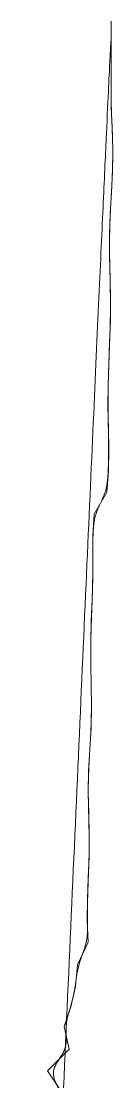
# Model space of a CAD drawing. Extents: x -2 to 147, y -16 to 271.
# Drawn here: x -2.087 to -1.997, y 109.561 to 110.651 of the extents above; entities that cross this region are included whole.
import ezdxf

# ---------------------------------------------------------------- set-up
doc = ezdxf.new("R2010")
doc.units = 0
doc.layers.add('Splines', color=1, linetype='CONTINUOUS', lineweight=15, true_color=0xff0000)
doc.layers.add('SubpixelContours', color=1, linetype='CONTINUOUS', lineweight=15, true_color=0xffffff)

msp = doc.modelspace()

# ---------------------------------------------------------------- linework, layer by layer
at = {"layer": 'Splines'}
msp.add_open_spline([(-1.9991, 110.6511), (-1.9991, 110.6291), (-1.9991, 110.6071), (-1.9991, 110.585), (-1.999, 110.563), (-1.9979, 110.541), (-1.9972, 110.519), (-1.9976, 110.4969), (-1.9987, 110.4749), (-2, 110.453), (-2.0007, 110.431), (-2.0007, 110.4089), (-2.0001, 110.3869), (-1.9997, 110.3649), (-1.9998, 110.3428), (-2.0006, 110.3208), (-2.0014, 110.2989), (-2.0021, 110.2768), (-2.0023, 110.2548), (-2.0019, 110.2328), (-2.0015, 110.2108), (-2.0019, 110.1888), (-2.0034, 110.1669), (-2.0166, 110.1443), (-2.0178, 110.1224), (-2.018, 110.1004), (-2.0179, 110.0785), (-2.0184, 110.0565), (-2.0194, 110.0345), (-2.02, 110.0125), (-2.02, 109.9905), (-2.0195, 109.9685), (-2.0192, 109.9464), (-2.0196, 109.9244), (-2.0209, 109.9024), (-2.0222, 109.8804), (-2.0227, 109.8584), (-2.0221, 109.8364), (-2.0216, 109.8143), (-2.0216, 109.7923), (-2.0225, 109.7704), (-2.0233, 109.7484), (-2.0235, 109.7264), (-2.0228, 109.7044), (-2.0335, 109.6808), (-2.0355, 109.6586), (-2.0405, 109.6377), (-2.0474, 109.6174), (-2.0421, 109.5941), (-2.0643, 109.5721), (-2.0494, 109.5493), (-2.0441, 109.5277), (-2.0406, 109.5062), (-2.0388, 109.4842), (-2.0385, 109.4618), (-2.0399, 109.4397), (-2.0437, 109.4181), (-2.0482, 109.3965), (-2.05, 109.3741), (-2.0476, 109.3517), (-2.0437, 109.3298), (-2.0417, 109.3078), (-2.0424, 109.2858), (-2.0443, 109.2639), (-2.0461, 109.2421), (-2.0481, 109.2202), (-2.0606, 109.1976), (-2.0611, 109.1757), (-2.0601, 109.1536), (-2.0586, 109.1316), (-2.0588, 109.1095), (-2.0605, 109.0875), (-2.062, 109.0655), (-2.0624, 109.0435), (-2.0623, 109.0215), (-2.0623, 108.9995), (-2.0624, 108.9775), (-2.0623, 108.9554), (-2.0626, 108.9334), (-2.064, 108.9115), (-2.0658, 108.8896), (-2.0667, 108.8676), (-2.0663, 108.8456), (-2.0658, 108.8235), (-2.0784, 108.8009), (-2.0797, 108.7788), (-2.0816, 108.757), (-2.0833, 108.7352), (-2.0849, 108.7133), (-2.0863, 108.6914), (-2.0873, 108.6694)], degree=3, knots=[0, 0.010638, 0.021277, 0.031915, 0.042553, 0.053191, 0.06383, 0.074468, 0.085106, 0.095745, 0.106383, 0.117021, 0.12766, 0.138298, 0.148936, 0.159574, 0.170213, 0.180851, 0.191489, 0.202128, 0.212766, 0.223404, 0.234043, 0.244681, 0.255319, 0.265957, 0.276596, 0.287234, 0.297872, 0.308511, 0.319149, 0.329787, 0.340426, 0.351064, 0.361702, 0.37234, 0.382979, 0.393617, 0.404255, 0.414894, 0.425532, 0.43617, 0.446808, 0.457447, 0.468085, 0.478723, 0.489362, 0.5, 0.510638, 0.521277, 0.531915, 0.542553, 0.553191, 0.56383, 0.574468, 0.585106, 0.595745, 0.606383, 0.617021, 0.62766, 0.638298, 0.648936, 0.659574, 0.670213, 0.680851, 0.691489, 0.702128, 0.712766, 0.723404, 0.734043, 0.744681, 0.755319, 0.765957, 0.776596, 0.787234, 0.797872, 0.808511, 0.819149, 0.829787, 0.840426, 0.851064, 0.861702, 0.87234, 0.882979, 0.893617, 0.904255, 0.914894, 0.925532, 0.93617, 0.946808, 0.957447, 0.968085, 0.978723, 0.989362, 1], dxfattribs=at)
at = {"layer": 'SubpixelContours'}
for p, q in [((-1.9991, 110.6511), (-1.9991, 110.6291)), ((-1.9991, 110.6291), (-1.9991, 110.6071)), ((-1.9991, 110.6071), (-1.9991, 110.585)), ((-1.9991, 110.585), (-1.999, 110.563)), ((-1.999, 110.563), (-1.9979, 110.541)), ((-1.9979, 110.541), (-1.9972, 110.519)), ((-1.9972, 110.519), (-1.9976, 110.4969)), ((-1.9976, 110.4969), (-1.9987, 110.4749)), ((-1.9987, 110.4749), (-2, 110.453)), ((-2, 110.453), (-2.0007, 110.431)), ((-2.0007, 110.431), (-2.0007, 110.4089)), ((-2.0007, 110.4089), (-2.0001, 110.3869)), ((-2.0001, 110.3869), (-1.9997, 110.3649)), ((-1.9997, 110.3649), (-1.9998, 110.3428)), ((-1.9998, 110.3428), (-2.0006, 110.3208)), ((-2.0006, 110.3208), (-2.0014, 110.2989)), ((-2.0014, 110.2989), (-2.0021, 110.2768)), ((-2.0021, 110.2768), (-2.0023, 110.2548)), ((-2.0023, 110.2548), (-2.0019, 110.2328)), ((-2.0019, 110.2328), (-2.0015, 110.2108)), ((-2.0015, 110.2108), (-2.0019, 110.1888)), ((-2.0019, 110.1888), (-2.0034, 110.1669)), ((-2.0034, 110.1669), (-2.0166, 110.1443)), ((-2.0166, 110.1443), (-2.0178, 110.1224)), ((-2.0178, 110.1224), (-2.018, 110.1004)), ((-2.018, 110.1004), (-2.0179, 110.0785)), ((-2.0179, 110.0785), (-2.0184, 110.0565)), ((-2.0184, 110.0565), (-2.0194, 110.0345)), ((-2.0194, 110.0345), (-2.02, 110.0125)), ((-2.02, 110.0125), (-2.02, 109.9905)), ((-2.02, 109.9905), (-2.0195, 109.9685)), ((-2.0195, 109.9685), (-2.0192, 109.9464)), ((-2.0192, 109.9464), (-2.0196, 109.9244)), ((-2.0196, 109.9244), (-2.0209, 109.9024)), ((-2.0209, 109.9024), (-2.0222, 109.8804)), ((-2.0222, 109.8804), (-2.0227, 109.8584)), ((-2.0227, 109.8584), (-2.0221, 109.8364)), ((-2.0221, 109.8364), (-2.0216, 109.8143)), ((-2.0216, 109.8143), (-2.0216, 109.7923)), ((-2.0216, 109.7923), (-2.0225, 109.7704)), ((-2.0225, 109.7704), (-2.0233, 109.7484)), ((-2.0233, 109.7484), (-2.0235, 109.7264)), ((-2.0235, 109.7264), (-2.0228, 109.7044)), ((-2.0228, 109.7044), (-2.0335, 109.6808)), ((-2.0335, 109.6808), (-2.0355, 109.6586)), ((-2.0355, 109.6586), (-2.0405, 109.6377)), ((-2.0405, 109.6377), (-2.0474, 109.6174)), ((-2.0474, 109.6174), (-2.0421, 109.5941)), ((-2.0421, 109.5941), (-2.0643, 109.5721)), ((-2.0643, 109.5721), (-2.0494, 109.5493))]:
    msp.add_line(p, q, dxfattribs=at)

doc.saveas('drawing.dxf')
